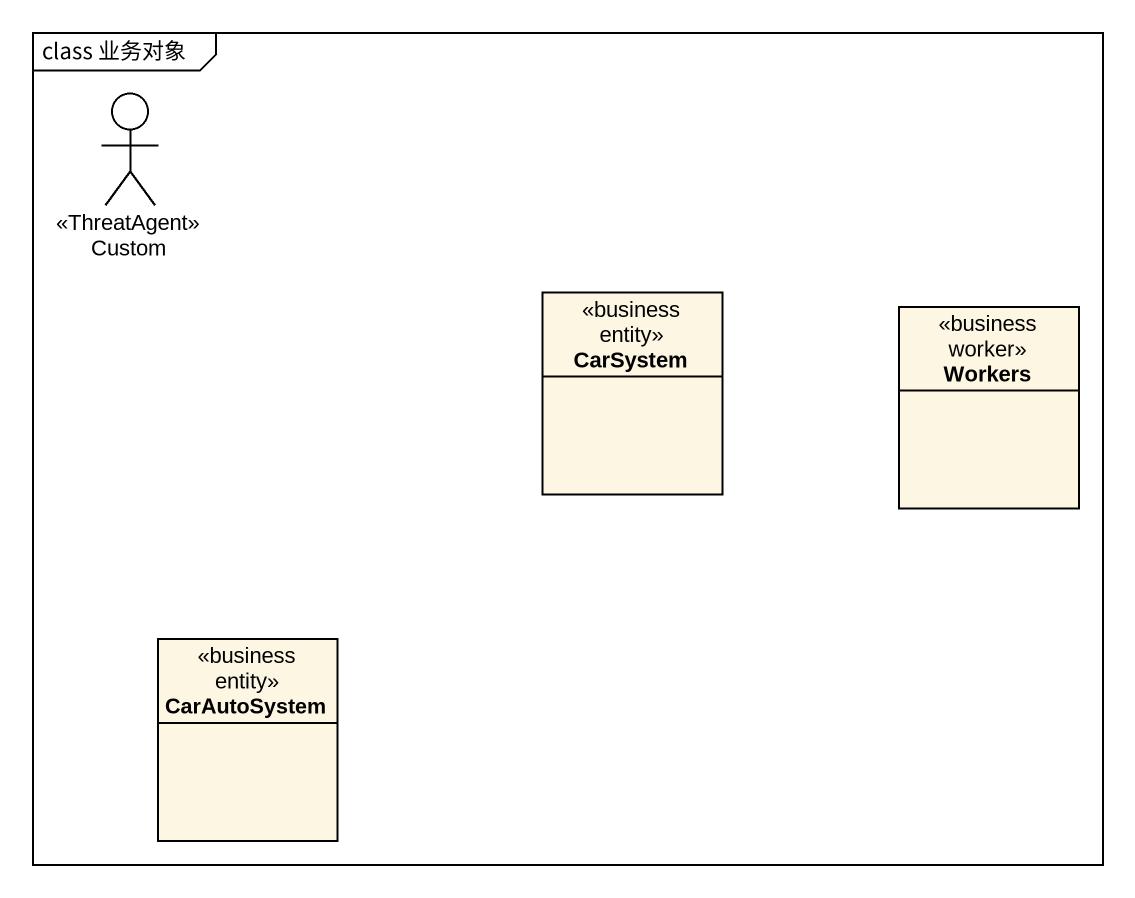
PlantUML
@startuml
mainframe class 业务对象
allowmixing
hide circle
hide empty members
actor Custom <<ThreatAgent>>
class CarSystem <<business entity>>
class Workers <<business worker>>
class CarAutoSystem <<business entity>>
@enduml
